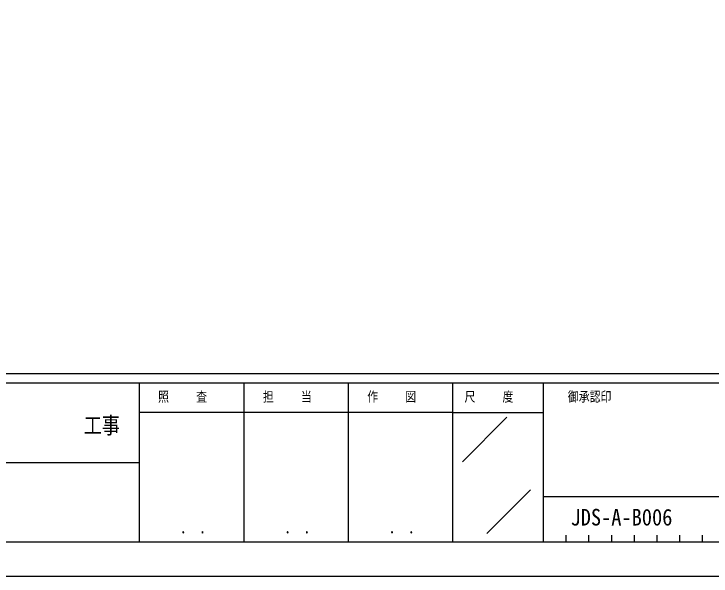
# Model space of a CAD drawing. Units: millimetres, scale not verified. Extents: x -16820 to 16820, y -11880 to 11880.
# Drawn here: x 4075 to 10219, y -11880 to -6928 of the extents above; entities that cross this region are included whole.
import ezdxf
from ezdxf.enums import TextEntityAlignment as Align

# ---------------------------------------------------------------- set-up
doc = ezdxf.new("R2010")
doc.units = ezdxf.units.MM
doc.header["$LTSCALE"] = 40
doc.layers.add('0-2_USER1', color=3, linetype='Continuous')
doc.layers.add('0-7_YKK_ZWAK', color=7, linetype='Continuous')
doc.styles.add('ＭＳ ゴシック', font='')
doc.styles.get('ＭＳ ゴシック').set_extended_font_data('MS Gothic')

msp = doc.modelspace()

# ---------------------------------------------------------------- linework, layer by layer
at = {"layer": '0-7_YKK_ZWAK'}
for p, q in [((15580.08, -10100), (-15619.92, -10100)), ((5180.08, -10180), (-19.92, -10180)), ((6100.08, -10180), (6100.08, -11580)), ((7020.08, -10180), (7020.08, -11580)), ((7940.08, -10180), (7940.08, -11580)), ((8740.08, -10180), (7940.08, -10180)), ((12870.08, -10180), (8740.08, -10180)), ((8740.08, -10180), (8740.08, -11580)), ((7940.08, -10440), (5180.08, -10440)), ((7940.08, -10440), (8740.08, -10440)), ((8028.42, -10873.16), (8420.15, -10481.43)), ((-19.92, -10880), (5180.08, -10880)), ((8242.69, -11503.95), (8627.57, -11119.07)), ((8740.08, -11180), (12870.08, -11180)), ((8940.08, -11520), (8940.08, -11580)), ((9140.08, -11520), (9140.08, -11580)), ((9340.08, -11520), (9340.08, -11580)), ((9540.08, -11520), (9540.08, -11580)), ((9740.08, -11520), (9740.08, -11580)), ((9940.08, -11520), (9940.08, -11580)), ((10140.08, -11520), (10140.08, -11580)), ((-19.92, -11580), (5180.08, -11580)), ((5180.08, -11580), (7940.08, -11580)), ((7940.08, -11580), (8740.08, -11580)), ((8740.08, -11580), (12870.08, -11580))]:
    msp.add_line(p, q, dxfattribs=at)
msp.add_lwpolyline([(-16820, -11880), (16820, -11880), (16820, 11880), (-16820, 11880)], close=True, dxfattribs=at)
msp.add_lwpolyline([(7940.08, -10180), (5180.08, -10180), (5180.08, -11580)], dxfattribs=at)

# ---------------------------------------------------------------- texts
at = {"layer": '0-2_USER1', "style": 'ＭＳ ゴシック', "width": 0.9}
msp.add_text('JDS-A-B006', height=146.6, dxfattribs=at).set_placement((8980.42, -11478.81), align=Align.BOTTOM_LEFT)
at = {"layer": '0-7_YKK_ZWAK', "style": 'ＭＳ ゴシック', "width": 0.8}
for s, height, p in [('照     査', 87.98, (5345.68, -10370)), ('担     当', 87.98, (6268.88, -10370)), ('作     図', 87.98, (7188.88, -10370)), ('尺     度', 87.98, (8045.68, -10370)), ('御承認印', 87.98, (8956.55, -10370)), ('工事', 146.6, (4689.33, -10669.86)), ('． ．', 103.7, (5540, -11537.41)), ('． ．', 103.7, (6460, -11537.41)), ('． ．', 103.7, (7380, -11537.41))]:
    msp.add_text(s, height=height, dxfattribs=at).set_placement(p, align=Align.BOTTOM_LEFT)

doc.saveas('drawing.dxf')
